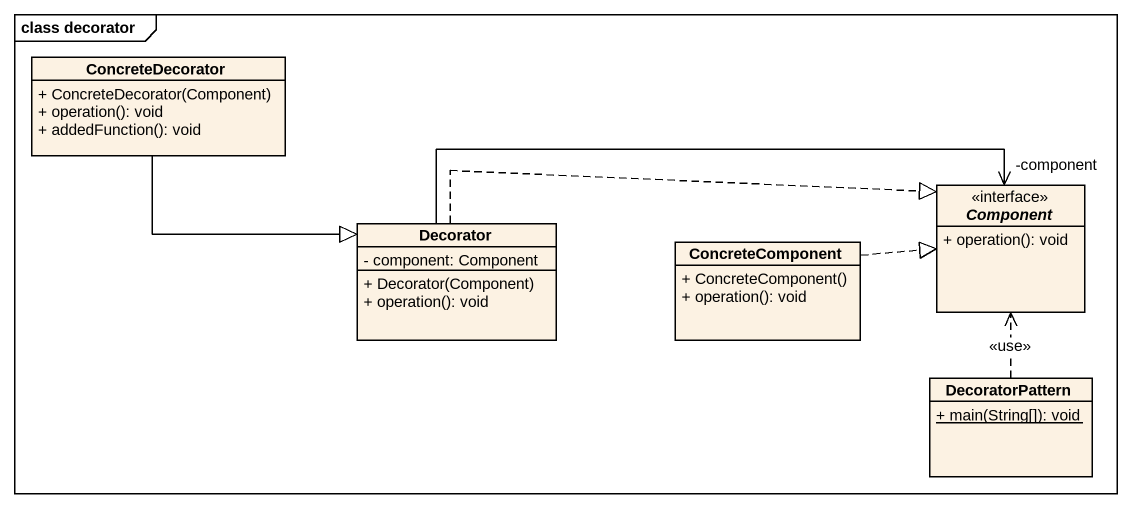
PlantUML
@startuml
mainframe class decorator
hide circle
hide empty members
skinparam classAttributeIconSize 0
class ConcreteDecorator {
  + ConcreteDecorator(Component)
  + operation(): void
  + addedFunction(): void
}
class Decorator {
  - component: Component
  + Decorator(Component)
  + operation(): void
}
class ConcreteComponent {
  + ConcreteComponent()
  + operation(): void
}
interface "Component" as Component_ <<interface>> {
  + operation(): void
}
class DecoratorPattern {
  {static} + main(String[]): void
}
ConcreteDecorator -right-|> Decorator
Decorator -right-> "-component" Component_
Decorator .right.|> Component_
ConcreteComponent .right.|> Component_
DecoratorPattern .up.> Component_ : <<use>>
@enduml
